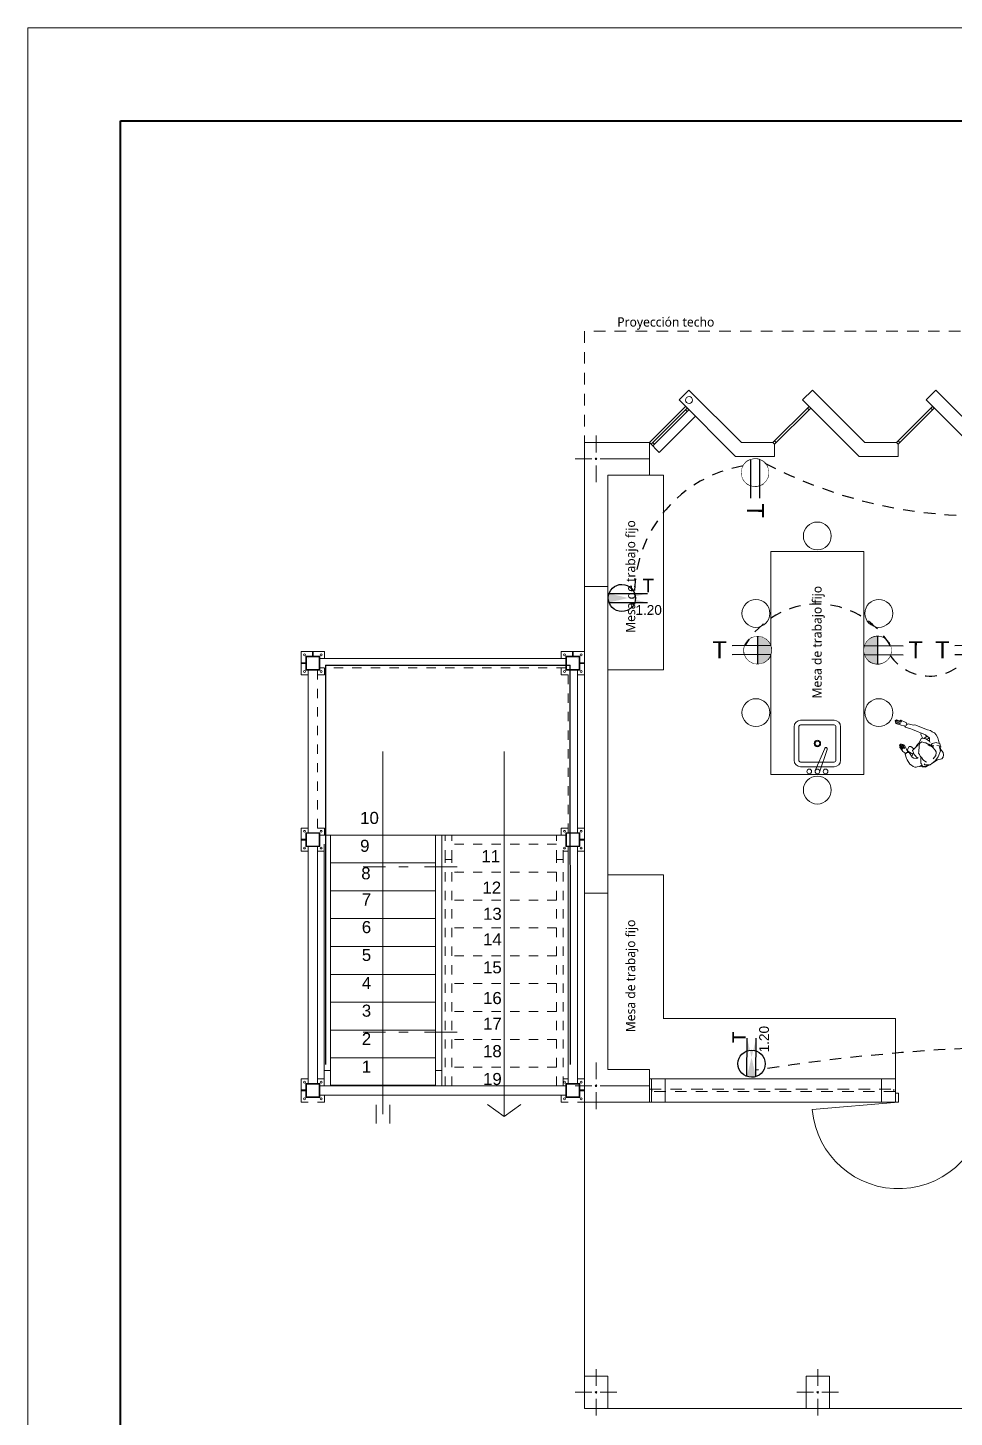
# Model space of a CAD drawing. Header units: metres. Extents: x -17 to 101, y 0 to 79.
# Drawn here: x 50.44 to 60.42, y 58.47 to 73.43 of the extents above; entities that cross this region are included whole.
import ezdxf

# ---------------------------------------------------------------- set-up
doc = ezdxf.new("R2010")
doc.units = ezdxf.units.M
doc.set_wipeout_variables(frame=1)
for name, pattern in [('CONTINUA', [0]), ('DASHED2', [0.375, 0.25, -0.125]), ('Dot & Dashed', [0.670278, 0.352778, -0.176389, 0, -0.141111]), ('HIDDEN2', [0.1875, 0.125, -0.0625])]:
    doc.linetypes.add(name, pattern=pattern)
doc.layers.add('Cotas varias El', color=253, linetype='Continuous', lineweight=13)
doc.layers.add('TOMACORRIENTE', color=5, linetype='HIDDEN2', lineweight=30)
doc.styles.add('Generales', font='trebuc.ttf', dxfattribs={"height": 0.1})
doc.styles.get("Standard").update_dxf_attribs({"font": 'arial.ttf'})
doc.styles.add('style1', font='arial.ttf', dxfattribs={"height": 0.35})

# ---------------------------------------------------------------- blocks, each defined once
blk = doc.blocks.new('IDROBOX')
at = {"layer": 'TOMACORRIENTE'}
blk.add_lwpolyline([(0.139, 0.047), (0.133, 0.061), (0.126, 0.075), (0.118, 0.088), (0.108, 0.099), (0.097, 0.11), (0.085, 0.12), (0.072, 0.128), (0.058, 0.135), (0.044, 0.14), (0.029, 0.144), (0.014, 0.146), (-0.002, 0.147), (-0.017, 0.146), (-0.032, 0.143), (-0.047, 0.139), (-0.061, 0.133), (-0.075, 0.126), (-0.088, 0.118), (-0.099, 0.108), (-0.11, 0.097), (-0.12, 0.085), (-0.128, 0.072), (-0.135, 0.058), (-0.14, 0.044), (-0.144, 0.029), (-0.146, 0.014), (-0.147, -0.002), (-0.146, -0.017), (-0.143, -0.032), (-0.139, -0.047), (-0.133, -0.061), (-0.126, -0.075), (-0.118, -0.088), (-0.108, -0.099), (-0.097, -0.11), (-0.085, -0.12), (-0.072, -0.128), (-0.058, -0.135), (-0.044, -0.14), (-0.029, -0.144), (-0.014, -0.146), (0.002, -0.147), (0.017, -0.146), (0.032, -0.143), (0.047, -0.139), (0.061, -0.133), (0.075, -0.126), (0.088, -0.118), (0.099, -0.108), (0.11, -0.097), (0.12, -0.085), (0.128, -0.072), (0.135, -0.058), (0.14, -0.044), (0.144, -0.029), (0.146, -0.014), (0.147, 0.002), (0.146, 0.017), (0.143, 0.032)], close=True, dxfattribs=at)
at = {"layer": 'TOMACORRIENTE', "color": 5, "linetype": 'CONTINUA', "style": 'style1', "text_generation_flag": 4}
blk.add_text('T', height=0.183, rotation=179.8829, dxfattribs=at).set_placement((0.488, -0.087))
blk.add_wipeout([(0.139, 0.047), (0.133, 0.061), (0.126, 0.075), (0.118, 0.088), (0.108, 0.099), (0.097, 0.11), (0.085, 0.12), (0.072, 0.128), (0.058, 0.135), (0.044, 0.14), (0.029, 0.144), (0.014, 0.146), (-0.002, 0.147), (-0.017, 0.146), (-0.032, 0.143), (-0.047, 0.139), (-0.061, 0.133), (-0.075, 0.126), (-0.088, 0.118), (-0.099, 0.108), (-0.11, 0.097), (-0.12, 0.085), (-0.128, 0.072), (-0.135, 0.058), (-0.14, 0.044), (-0.144, 0.029), (-0.146, 0.014), (-0.147, -0.002), (-0.146, -0.017), (-0.143, -0.032), (-0.139, -0.047), (-0.133, -0.061), (-0.126, -0.075), (-0.118, -0.088), (-0.108, -0.099), (-0.097, -0.11), (-0.085, -0.12), (-0.072, -0.128), (-0.058, -0.135), (-0.044, -0.14), (-0.029, -0.144), (-0.014, -0.146), (0.002, -0.147), (0.017, -0.146), (0.032, -0.143), (0.047, -0.139), (0.061, -0.133), (0.075, -0.126), (0.088, -0.118), (0.099, -0.108), (0.11, -0.097), (0.12, -0.085), (0.128, -0.072), (0.135, -0.058), (0.14, -0.044), (0.144, -0.029), (0.146, -0.014), (0.147, 0.002), (0.146, 0.017), (0.143, 0.032)]).dxf.layer = 'TOMACORRIENTE'
at = {"layer": 'TOMACORRIENTE'}
h = blk.add_hatch(color=256, dxfattribs=at)
h.dxf.hatch_style = 1
edge = h.paths.add_edge_path()
edge.add_line((0, 0.147), (0, -0.147))
h.paths.add_polyline_path([(0, 0.147), (-0.002, 0.147), (-0.017, 0.146), (-0.032, 0.143), (-0.047, 0.139), (-0.061, 0.133), (-0.075, 0.126), (-0.088, 0.118), (-0.099, 0.108), (-0.11, 0.097), (-0.12, 0.085), (-0.128, 0.072), (-0.135, 0.058), (-0.14, 0.044), (-0.144, 0.029), (-0.146, 0.014), (-0.147, -0.002), (-0.146, -0.017), (-0.143, -0.032), (-0.139, -0.047), (-0.133, -0.061), (-0.126, -0.075), (-0.118, -0.088), (-0.108, -0.099), (-0.097, -0.11), (-0.085, -0.12), (-0.072, -0.128), (-0.058, -0.135), (-0.044, -0.14), (-0.029, -0.144), (-0.014, -0.146), (0, -0.147)])
at = {"layer": 'TOMACORRIENTE', "color": 5, "linetype": 'CONTINUA'}
for p, q in [((-0.138, 0.049), (0.275, 0.048)), ((-0.138, -0.048), (0.275, -0.049))]:
    blk.add_line(p, q, dxfattribs=at)
blk.add_lwpolyline([(0, 0.147), (0, -0.147)], dxfattribs=at)
blk = doc.blocks.new('Tomacorriente con puesta a tierra')
at = {"layer": 'TOMACORRIENTE'}
blk.add_lwpolyline([(0.111, 0.038), (0.106, 0.049), (0.101, 0.06), (0.094, 0.07), (0.086, 0.08), (0.077, 0.088), (0.068, 0.096), (0.057, 0.102), (0.046, 0.108), (0.035, 0.112), (0.023, 0.115), (0.011, 0.117), (-0.002, 0.117), (-0.014, 0.116), (-0.026, 0.114), (-0.038, 0.111), (-0.049, 0.106), (-0.06, 0.101), (-0.07, 0.094), (-0.08, 0.086), (-0.088, 0.077), (-0.096, 0.068), (-0.102, 0.057), (-0.108, 0.046), (-0.112, 0.035), (-0.115, 0.023), (-0.117, 0.011), (-0.117, -0.002), (-0.116, -0.014), (-0.114, -0.026), (-0.111, -0.038), (-0.106, -0.049), (-0.101, -0.06), (-0.094, -0.07), (-0.086, -0.08), (-0.077, -0.088), (-0.068, -0.096), (-0.057, -0.102), (-0.046, -0.108), (-0.035, -0.112), (-0.023, -0.115), (-0.011, -0.117), (0.002, -0.117), (0.014, -0.116), (0.026, -0.114), (0.038, -0.111), (0.049, -0.106), (0.06, -0.101), (0.07, -0.094), (0.08, -0.086), (0.088, -0.077), (0.096, -0.068), (0.102, -0.057), (0.108, -0.046), (0.112, -0.035), (0.115, -0.023), (0.117, -0.011), (0.117, 0.002), (0.116, 0.014), (0.114, 0.026)], close=True, dxfattribs=at)
at = {"layer": 'TOMACORRIENTE', "color": 5, "linetype": 'CONTINUA', "style": 'style1', "text_generation_flag": 4}
blk.add_text('T', height=0.147, rotation=180, dxfattribs=at).set_placement((0.391, -0.069))
blk.add_wipeout([(0.111, 0.038), (0.106, 0.049), (0.101, 0.06), (0.094, 0.07), (0.086, 0.08), (0.077, 0.088), (0.068, 0.096), (0.057, 0.102), (0.046, 0.108), (0.035, 0.112), (0.023, 0.115), (0.011, 0.117), (-0.002, 0.117), (-0.014, 0.116), (-0.026, 0.114), (-0.038, 0.111), (-0.049, 0.106), (-0.06, 0.101), (-0.07, 0.094), (-0.08, 0.086), (-0.088, 0.077), (-0.096, 0.068), (-0.102, 0.057), (-0.108, 0.046), (-0.112, 0.035), (-0.115, 0.023), (-0.117, 0.011), (-0.117, -0.002), (-0.116, -0.014), (-0.114, -0.026), (-0.111, -0.038), (-0.106, -0.049), (-0.101, -0.06), (-0.094, -0.07), (-0.086, -0.08), (-0.077, -0.088), (-0.068, -0.096), (-0.057, -0.102), (-0.046, -0.108), (-0.035, -0.112), (-0.023, -0.115), (-0.011, -0.117), (0.002, -0.117), (0.014, -0.116), (0.026, -0.114), (0.038, -0.111), (0.049, -0.106), (0.06, -0.101), (0.07, -0.094), (0.08, -0.086), (0.088, -0.077), (0.096, -0.068), (0.102, -0.057), (0.108, -0.046), (0.112, -0.035), (0.115, -0.023), (0.117, -0.011), (0.117, 0.002), (0.116, 0.014), (0.114, 0.026)]).dxf.layer = 'TOMACORRIENTE'
at = {"layer": 'TOMACORRIENTE', "color": 5, "linetype": 'CONTINUA'}
for p, q in [((-0.111, 0.039), (0.22, 0.039)), ((-0.111, -0.039), (0.22, -0.039))]:
    blk.add_line(p, q, dxfattribs=at)
blk = doc.blocks.new('tomac. 2.2')
at = {"layer": 'TOMACORRIENTE'}
h = blk.add_hatch(color=256, dxfattribs=at)
h.dxf.hatch_style = 1
edge = h.paths.add_edge_path()
edge.add_line((-0.138, 0.049), (0.275, 0.048))
edge.add_line((-0.138, -0.048), (0.275, -0.049))
edge = h.paths.add_edge_path()
edge.add_ellipse((0, 0), major_axis=(0.104, 0.103), ratio=1, start_angle=475.671, end_angle=514.329)
edge.add_line((-0.138, -0.048), (0.138, -0.049))
edge.add_ellipse((0, 0), major_axis=(0.104, 0.103), ratio=1, start_angle=655.671, end_angle=694.329)
edge.add_line((0.138, 0.048), (-0.138, 0.049))
at = {"layer": 'TOMACORRIENTE', "color": 5, "linetype": 'CONTINUA'}
for p, q in [((-0.138, 0.049), (0.275, 0.048)), ((-0.138, -0.048), (0.275, -0.049))]:
    blk.add_line(p, q, dxfattribs=at)
blk.add_ellipse((0, 0), major_axis=(0.104, 0.103), ratio=1, start_param=5.497787, end_param=11.780972, dxfattribs=at)
at = {"layer": 'TOMACORRIENTE'}
blk.add_text('T', height=0.144, dxfattribs=at).set_placement((0.222, 0.063))

msp = doc.modelspace()

# ---------------------------------------------------------------- linework, layer by layer
at = {"layer": 'Cotas varias El', "linetype": 'Continuous'}
for p, q in [((57.134, 68.964), (57.523, 69.353)), ((57.152, 68.946), (57.541, 69.335)), ((57.187, 68.946), (57.541, 69.3)), ((57.541, 69.335), (57.523, 69.318)), ((57.523, 69.318), (57.541, 69.3)), ((57.541, 69.335), (57.558, 69.318)), ((57.541, 69.3), (57.558, 69.318)), ((58.464, 68.964), (58.853, 69.353)), ((58.499, 68.964), (58.853, 69.318)), ((58.853, 69.353), (58.835, 69.335)), ((58.835, 69.335), (58.853, 69.318)), ((58.853, 69.353), (58.871, 69.335)), ((58.853, 69.318), (58.871, 69.335)), ((59.794, 68.964), (60.183, 69.353)), ((59.829, 68.964), (60.183, 69.318)), ((60.183, 69.353), (60.165, 69.335)), ((60.165, 69.335), (60.183, 69.318)), ((60.183, 69.353), (60.201, 69.335)), ((60.183, 69.318), (60.201, 69.335)), ((57.24, 68.858), (57.629, 69.247)), ((56.559, 68.859), (56.559, 69.039)), ((57.134, 68.964), (57.24, 68.858)), ((57.187, 68.946), (57.169, 68.964)), ((58.499, 68.964), (58.482, 68.982)), ((58.482, 68.946), (58.499, 68.964)), ((59.829, 68.964), (59.812, 68.982)), ((59.812, 68.946), (59.829, 68.964)), ((57.169, 68.929), (57.187, 68.946)), ((56.514, 68.789), (56.334, 68.789)), ((56.559, 68.719), (56.559, 68.539)), ((57.134, 68.789), (56.604, 68.789)), ((53.384, 66.594), (53.384, 66.714)), ((53.384, 66.714), (53.504, 66.714)), ((53.384, 66.594), (53.384, 66.585)), ((53.429, 66.594), (53.384, 66.594)), ((53.429, 66.585), (53.384, 66.585)), ((53.384, 66.464), (53.384, 66.585)), ((53.429, 66.594), (53.429, 66.585)), ((53.434, 66.594), (53.429, 66.594)), ((53.434, 66.585), (53.429, 66.585)), ((53.434, 66.664), (53.434, 66.514)), ((53.584, 66.664), (53.434, 66.664)), ((53.44, 66.658), (53.44, 66.52)), ((53.578, 66.658), (53.44, 66.658)), ((53.459, 66.639), (53.459, 66.639)), ((53.459, 66.639), (53.459, 66.639)), ((53.513, 66.714), (53.504, 66.714)), ((53.504, 66.669), (53.504, 66.714)), ((53.513, 66.669), (53.504, 66.669)), ((53.504, 66.664), (53.504, 66.669)), ((53.513, 66.669), (53.513, 66.714)), ((53.513, 66.714), (53.634, 66.714)), ((53.513, 66.664), (53.513, 66.669)), ((53.578, 66.539), (53.578, 66.658)), ((53.584, 66.539), (53.584, 66.664)), ((56.234, 66.639), (53.584, 66.639)), ((53.584, 66.639), (56.234, 66.639)), ((53.634, 66.714), (53.634, 66.639)), ((56.184, 66.639), (56.184, 66.714)), ((56.184, 66.714), (56.304, 66.714)), ((56.384, 66.664), (56.234, 66.664)), ((56.234, 66.664), (56.234, 66.539)), ((56.378, 66.658), (56.24, 66.658)), ((56.24, 66.658), (56.24, 66.539)), ((56.313, 66.714), (56.304, 66.714)), ((56.304, 66.669), (56.304, 66.714)), ((56.313, 66.669), (56.304, 66.669)), ((56.304, 66.664), (56.304, 66.669)), ((56.313, 66.669), (56.313, 66.714)), ((56.313, 66.714), (56.434, 66.714)), ((56.313, 66.664), (56.313, 66.669)), ((56.359, 66.639), (56.359, 66.639)), ((56.359, 66.639), (56.359, 66.639)), ((56.378, 66.52), (56.378, 66.658)), ((56.384, 66.514), (56.384, 66.664)), ((56.384, 66.594), (56.389, 66.594)), ((56.384, 66.585), (56.389, 66.585)), ((56.389, 66.594), (56.389, 66.585)), ((56.389, 66.594), (56.434, 66.594)), ((56.389, 66.585), (56.434, 66.585)), ((56.434, 66.714), (56.434, 66.594)), ((56.434, 66.594), (56.434, 66.585)), ((56.434, 66.585), (56.434, 66.464)), ((53.459, 66.464), (53.384, 66.464)), ((53.434, 66.514), (53.559, 66.514)), ((53.44, 66.52), (53.559, 66.52)), ((53.459, 66.514), (53.459, 64.764)), ((53.559, 66.52), (53.578, 66.52)), ((53.559, 66.514), (53.584, 66.514)), ((53.634, 66.464), (53.559, 66.464)), ((53.578, 66.52), (53.578, 66.539)), ((53.584, 66.514), (53.584, 66.539)), ((53.634, 66.535), (53.634, 66.464)), ((56.184, 66.464), (56.184, 66.535)), ((56.259, 66.464), (56.184, 66.464)), ((56.234, 66.539), (56.234, 66.514)), ((56.234, 66.514), (56.259, 66.514)), ((56.24, 66.539), (56.24, 66.52)), ((56.24, 66.52), (56.259, 66.52)), ((56.259, 66.52), (56.378, 66.52)), ((56.259, 66.514), (56.384, 66.514)), ((56.359, 64.764), (56.359, 66.514)), ((56.434, 66.464), (56.359, 66.464)), ((53.384, 64.694), (53.384, 64.814)), ((53.384, 64.814), (53.459, 64.814)), ((53.559, 64.814), (53.634, 64.814)), ((53.634, 64.814), (53.634, 64.739)), ((56.184, 64.739), (56.184, 64.814)), ((56.184, 64.814), (56.259, 64.814)), ((56.359, 64.814), (56.434, 64.814)), ((56.434, 64.814), (56.434, 64.694)), ((53.384, 64.694), (53.384, 64.685)), ((53.429, 64.694), (53.384, 64.694)), ((53.429, 64.685), (53.384, 64.685)), ((53.384, 64.564), (53.384, 64.685)), ((53.429, 64.694), (53.429, 64.685)), ((53.434, 64.694), (53.429, 64.694)), ((53.434, 64.685), (53.429, 64.685)), ((53.434, 64.764), (53.434, 64.614)), ((53.584, 64.764), (53.434, 64.764)), ((53.578, 64.758), (53.44, 64.758)), ((53.44, 64.758), (53.44, 64.62)), ((53.578, 64.62), (53.578, 64.758)), ((53.584, 64.614), (53.584, 64.764)), ((53.584, 64.739), (56.234, 64.739)), ((56.234, 64.764), (56.234, 64.614)), ((56.384, 64.764), (56.234, 64.764)), ((56.24, 64.758), (56.24, 64.62)), ((56.378, 64.758), (56.24, 64.758)), ((56.378, 64.62), (56.378, 64.758)), ((56.384, 64.614), (56.384, 64.764)), ((56.384, 64.694), (56.389, 64.694)), ((56.384, 64.685), (56.389, 64.685)), ((56.389, 64.694), (56.389, 64.685)), ((56.389, 64.694), (56.434, 64.694)), ((56.389, 64.685), (56.434, 64.685)), ((56.434, 64.694), (56.434, 64.685)), ((56.434, 64.685), (56.434, 64.564)), ((53.459, 64.564), (53.384, 64.564)), ((53.434, 64.614), (53.559, 64.614)), ((53.44, 64.62), (53.559, 64.62)), ((53.459, 64.614), (53.459, 62.064)), ((53.559, 64.62), (53.578, 64.62)), ((53.559, 64.614), (53.584, 64.614)), ((53.559, 64.614), (53.559, 62.064)), ((53.629, 64.564), (53.559, 64.564)), ((56.259, 64.564), (56.204, 64.564)), ((56.234, 64.614), (56.359, 64.614)), ((56.24, 64.62), (56.359, 64.62)), ((56.259, 62.064), (56.259, 64.614)), ((56.359, 64.62), (56.378, 64.62)), ((56.359, 64.614), (56.384, 64.614)), ((56.359, 62.064), (56.359, 64.614)), ((56.434, 64.564), (56.359, 64.564)), ((56.559, 62.109), (56.559, 62.289)), ((53.384, 61.994), (53.384, 62.114)), ((53.384, 62.114), (53.459, 62.114)), ((53.559, 62.114), (53.629, 62.114)), ((56.204, 62.114), (56.259, 62.114)), ((56.359, 62.114), (56.434, 62.114)), ((56.434, 62.114), (56.434, 61.994)), ((57.134, 62.114), (59.784, 62.114)), ((59.784, 62.114), (59.784, 61.864)), ((53.384, 61.994), (53.384, 61.985)), ((53.429, 61.994), (53.384, 61.994)), ((53.429, 61.985), (53.384, 61.985)), ((53.384, 61.864), (53.384, 61.985)), ((53.429, 61.994), (53.429, 61.985)), ((53.434, 61.994), (53.429, 61.994)), ((53.434, 61.985), (53.429, 61.985)), ((53.584, 62.064), (53.434, 62.064)), ((53.434, 62.064), (53.434, 61.914)), ((53.44, 62.058), (53.44, 61.92)), ((53.578, 62.058), (53.44, 62.058)), ((53.578, 61.92), (53.578, 62.058)), ((53.584, 61.914), (53.584, 62.064)), ((53.584, 62.039), (56.234, 62.039)), ((53.584, 61.939), (56.234, 61.939)), ((53.634, 61.939), (53.634, 61.864)), ((53.699, 62.04), (54.829, 62.04)), ((56.184, 61.864), (56.184, 61.939)), ((56.234, 62.064), (56.234, 61.914)), ((56.384, 62.064), (56.234, 62.064)), ((56.24, 62.058), (56.24, 61.92)), ((56.378, 62.058), (56.24, 62.058)), ((56.514, 62.039), (56.334, 62.039)), ((56.378, 61.92), (56.378, 62.058)), ((56.384, 61.914), (56.384, 62.064)), ((56.384, 61.994), (56.389, 61.994)), ((56.384, 61.985), (56.389, 61.985)), ((56.389, 61.994), (56.389, 61.985)), ((56.389, 61.994), (56.434, 61.994)), ((56.389, 61.985), (56.434, 61.985)), ((56.434, 61.994), (56.434, 61.985)), ((56.434, 61.985), (56.434, 61.864)), ((56.559, 61.969), (56.559, 61.789)), ((57.134, 62.039), (56.604, 62.039)), ((53.459, 61.864), (53.384, 61.864)), ((53.434, 61.914), (53.559, 61.914)), ((53.44, 61.92), (53.559, 61.92)), ((53.559, 61.92), (53.578, 61.92)), ((53.559, 61.914), (53.584, 61.914)), ((53.634, 61.864), (53.559, 61.864)), ((56.259, 61.864), (56.184, 61.864)), ((56.234, 61.914), (56.359, 61.914)), ((56.24, 61.92), (56.359, 61.92)), ((56.359, 61.92), (56.378, 61.92)), ((56.359, 61.914), (56.384, 61.914)), ((56.434, 61.864), (56.359, 61.864)), ((59.784, 61.864), (57.134, 61.864)), ((59.817, 61.864), (58.887, 61.783)), ((56.559, 58.809), (56.559, 58.989)), ((58.946, 58.809), (58.946, 58.989)), ((56.514, 58.739), (56.334, 58.739)), ((56.559, 58.489), (56.559, 58.669)), ((56.604, 58.739), (56.784, 58.739)), ((58.901, 58.739), (58.721, 58.739)), ((58.946, 58.489), (58.946, 58.669)), ((58.991, 58.739), (59.171, 58.739))]:
    msp.add_line(p, q, dxfattribs=at)
at = {"layer": 'Cotas varias El', "ltscale": 0.05}
for p, q in [((58.464, 68.964), (58.482, 68.946)), ((58.464, 68.964), (58.482, 68.946)), ((59.794, 68.964), (59.812, 68.946)), ((59.794, 68.964), (59.812, 68.946)), ((58.062, 68.814), (58.482, 68.814)), ((58.482, 68.946), (58.482, 68.814)), ((59.812, 68.946), (59.812, 68.814))]:
    msp.add_line(p, q, dxfattribs=at)
at = {"layer": 'Cotas varias El'}
for p, q in [((57.284, 68.614), (57.284, 66.519)), ((56.684, 66.519), (57.284, 66.519)), ((58.762, 65.974), (59.122, 65.974)), ((59.782, 65.972), (59.78, 65.968)), ((59.804, 65.967), (59.782, 65.972)), ((59.794, 65.979), (59.792, 65.975)), ((59.792, 65.975), (59.792, 65.972)), ((59.792, 65.972), (59.845, 65.954)), ((59.842, 65.966), (59.794, 65.979)), ((59.837, 65.974), (59.837, 65.97)), ((59.844, 65.974), (59.837, 65.974)), ((59.87, 65.961), (59.844, 65.974)), ((58.692, 65.904), (58.692, 65.544)), ((58.742, 65.904), (58.742, 65.544)), ((58.762, 65.924), (59.122, 65.924)), ((59.142, 65.904), (59.142, 65.544)), ((59.192, 65.904), (59.192, 65.544)), ((59.78, 65.968), (59.779, 65.964)), ((59.779, 65.964), (59.838, 65.944)), ((59.786, 65.961), (59.783, 65.957)), ((59.783, 65.957), (59.783, 65.952)), ((59.783, 65.952), (59.832, 65.936)), ((59.796, 65.958), (59.786, 65.961)), ((59.788, 65.947), (59.787, 65.943)), ((59.787, 65.943), (59.787, 65.938)), ((59.787, 65.938), (59.843, 65.922)), ((59.808, 65.944), (59.788, 65.947)), ((59.837, 65.97), (59.85, 65.96)), ((59.843, 65.922), (59.875, 65.913)), ((59.897, 65.949), (59.87, 65.961)), ((59.875, 65.913), (59.886, 65.909)), ((59.886, 65.909), (59.891, 65.908)), ((59.898, 65.921), (59.887, 65.901)), ((59.887, 65.901), (59.949, 65.883)), ((59.901, 65.937), (59.897, 65.949)), ((59.91, 65.934), (59.898, 65.921)), ((59.909, 65.933), (59.901, 65.937)), ((59.919, 65.935), (59.91, 65.934)), ((59.976, 65.923), (59.919, 65.935)), ((59.949, 65.883), (59.965, 65.874)), ((59.965, 65.874), (60.108, 65.818)), ((59.993, 65.924), (59.976, 65.923)), ((60.127, 65.873), (59.993, 65.924)), ((60.061, 65.838), (60.058, 65.822)), ((60.061, 65.836), (60.058, 65.822)), ((60.058, 65.822), (60.077, 65.779)), ((60.16, 65.863), (60.127, 65.873)), ((60.16, 65.863), (60.18, 65.85)), ((60.202, 65.838), (60.18, 65.85)), ((60.223, 65.817), (60.202, 65.838)), ((59.021, 65.672), (58.919, 65.434)), ((59.83, 65.712), (59.828, 65.708)), ((59.828, 65.708), (59.843, 65.679)), ((59.835, 65.713), (59.83, 65.712)), ((59.833, 65.689), (59.831, 65.684)), ((59.831, 65.684), (59.831, 65.68)), ((59.831, 65.68), (59.848, 65.658)), ((59.847, 65.676), (59.833, 65.689)), ((59.861, 65.668), (59.835, 65.713)), ((59.84, 65.718), (59.838, 65.714)), ((59.838, 65.714), (59.848, 65.692)), ((59.845, 65.719), (59.84, 65.718)), ((59.874, 65.67), (59.845, 65.719)), ((59.859, 65.661), (59.847, 65.676)), ((59.855, 65.714), (59.853, 65.709)), ((59.853, 65.709), (59.86, 65.694)), ((59.86, 65.714), (59.855, 65.714)), ((59.885, 65.671), (59.86, 65.714)), ((59.872, 65.709), (59.87, 65.705)), ((59.87, 65.705), (59.877, 65.685)), ((59.879, 65.707), (59.872, 65.709)), ((59.901, 65.664), (59.879, 65.707)), ((59.93, 65.691), (59.914, 65.659)), ((59.93, 65.691), (59.914, 65.659)), ((59.947, 65.692), (59.93, 65.691)), ((59.947, 65.692), (59.93, 65.691)), ((59.982, 65.666), (59.947, 65.692)), ((59.982, 65.666), (59.947, 65.692)), ((60.024, 65.708), (59.965, 65.65)), ((60.019, 65.712), (60.007, 65.691)), ((60.034, 65.728), (60.019, 65.712)), ((60.063, 65.781), (60.024, 65.708)), ((60.038, 65.694), (60.033, 65.635)), ((60.042, 65.726), (60.038, 65.694)), ((60.066, 65.741), (60.042, 65.726)), ((60.109, 65.775), (60.063, 65.781)), ((60.098, 65.733), (60.066, 65.741)), ((60.124, 65.804), (60.087, 65.778)), ((60.109, 65.731), (60.098, 65.733)), ((60.119, 65.8), (60.106, 65.819)), ((60.108, 65.818), (60.132, 65.797)), ((60.151, 65.748), (60.109, 65.775)), ((60.127, 65.721), (60.109, 65.731)), ((60.134, 65.778), (60.12, 65.77)), ((60.134, 65.778), (60.12, 65.77)), ((60.14, 65.716), (60.127, 65.721)), ((60.134, 65.716), (60.127, 65.721)), ((60.132, 65.797), (60.151, 65.785)), ((60.132, 65.797), (60.132, 65.797)), ((60.132, 65.797), (60.132, 65.797)), ((60.142, 65.78), (60.134, 65.778)), ((60.135, 65.711), (60.134, 65.716)), ((60.153, 65.698), (60.135, 65.711)), ((60.147, 65.718), (60.14, 65.716)), ((60.158, 65.705), (60.14, 65.716)), ((60.142, 65.78), (60.144, 65.789)), ((60.151, 65.774), (60.142, 65.78)), ((60.168, 65.707), (60.147, 65.718)), ((60.151, 65.785), (60.151, 65.748)), ((60.151, 65.748), (60.156, 65.736)), ((60.189, 65.702), (60.152, 65.709)), ((60.166, 65.694), (60.153, 65.698)), ((60.194, 65.687), (60.158, 65.705)), ((60.185, 65.683), (60.166, 65.694)), ((60.18, 65.724), (60.168, 65.707)), ((60.22, 65.735), (60.18, 65.724)), ((60.209, 65.654), (60.185, 65.683)), ((60.198, 65.7), (60.189, 65.702)), ((60.228, 65.733), (60.22, 65.735)), ((60.238, 65.786), (60.223, 65.817)), ((60.254, 65.699), (60.227, 65.703)), ((60.261, 65.724), (60.228, 65.733)), ((60.243, 65.771), (60.238, 65.786)), ((60.245, 65.756), (60.243, 65.771)), ((60.255, 65.732), (60.245, 65.756)), ((60.267, 65.646), (60.254, 65.699)), ((60.257, 65.724), (60.255, 65.732)), ((60.269, 65.693), (60.261, 65.724)), ((60.266, 65.65), (60.271, 65.691)), ((60.271, 65.691), (60.269, 65.693)), ((54.264, 61.732), (54.264, 65.639)), ((55.569, 65.639), (55.569, 61.708)), ((58.762, 65.524), (59.122, 65.524)), ((59.048, 65.661), (58.966, 65.416)), ((59.848, 65.658), (59.864, 65.637)), ((59.864, 65.637), (59.883, 65.624)), ((59.883, 65.624), (59.893, 65.613)), ((59.906, 65.628), (59.889, 65.609)), ((59.889, 65.609), (59.901, 65.564)), ((59.913, 65.639), (59.901, 65.664)), ((59.901, 65.564), (59.908, 65.549)), ((59.93, 65.629), (59.906, 65.628)), ((59.908, 65.549), (59.936, 65.503)), ((59.915, 65.636), (59.913, 65.639)), ((59.914, 65.659), (59.916, 65.642)), ((59.914, 65.659), (59.916, 65.642)), ((59.918, 65.629), (59.915, 65.636)), ((59.916, 65.642), (59.969, 65.608)), ((59.916, 65.642), (59.969, 65.608)), ((59.963, 65.579), (59.93, 65.629)), ((59.976, 65.626), (59.96, 65.584)), ((59.98, 65.567), (59.963, 65.579)), ((59.965, 65.65), (59.984, 65.607)), ((59.976, 65.626), (59.969, 65.608)), ((60.014, 65.563), (59.98, 65.567)), ((59.984, 65.607), (60.02, 65.568)), ((60.029, 65.574), (60.014, 65.563)), ((60.033, 65.635), (60.03, 65.621)), ((60.03, 65.621), (60.042, 65.607)), ((60.046, 65.598), (60.042, 65.607)), ((60.05, 65.587), (60.046, 65.598)), ((60.066, 65.57), (60.05, 65.587)), ((60.058, 65.56), (60.055, 65.582)), ((60.058, 65.56), (60.055, 65.553)), ((60.057, 65.514), (60.055, 65.553)), ((60.066, 65.57), (60.076, 65.551)), ((60.076, 65.551), (60.087, 65.543)), ((60.087, 65.543), (60.119, 65.525)), ((60.155, 65.496), (60.21, 65.536)), ((60.172, 65.504), (60.236, 65.547)), ((60.208, 65.535), (60.172, 65.504)), ((60.188, 65.558), (60.217, 65.596)), ((60.221, 65.636), (60.209, 65.654)), ((60.21, 65.536), (60.244, 65.582)), ((60.217, 65.596), (60.221, 65.629)), ((60.221, 65.629), (60.221, 65.636)), ((60.236, 65.547), (60.283, 65.561)), ((60.244, 65.582), (60.267, 65.646)), ((60.267, 65.662), (60.297, 65.629)), ((60.283, 65.561), (60.296, 65.576)), ((60.296, 65.576), (60.302, 65.601)), ((60.302, 65.601), (60.297, 65.629)), ((58.542, 65.391), (59.342, 65.391)), ((58.762, 65.474), (59.122, 65.474)), ((59.955, 65.491), (59.936, 65.503)), ((59.974, 65.476), (59.956, 65.49)), ((59.974, 65.476), (59.992, 65.471)), ((59.992, 65.471), (60.007, 65.471)), ((60.007, 65.471), (60.018, 65.474)), ((60.018, 65.474), (60.046, 65.476)), ((60.046, 65.476), (60.07, 65.493)), ((60.046, 65.476), (60.068, 65.48)), ((60.057, 65.514), (60.061, 65.508)), ((60.061, 65.508), (60.079, 65.478)), ((60.068, 65.48), (60.075, 65.474)), ((60.075, 65.474), (60.106, 65.469)), ((60.11, 65.48), (60.079, 65.478)), ((60.091, 65.505), (60.1, 65.493)), ((60.1, 65.493), (60.155, 65.496)), ((60.172, 65.504), (60.106, 65.469)), ((60.143, 65.495), (60.11, 65.48)), ((56.684, 64.309), (57.284, 64.309)), ((57.284, 64.309), (57.284, 62.764)), ((57.134, 61.864), (57.134, 62.114)), ((54.189, 61.835), (54.189, 61.634)), ((54.339, 61.835), (54.339, 61.634)), ((55.569, 61.708), (55.388, 61.836)), ((55.569, 61.708), (55.75, 61.836)), ((85.234, 58.564), (56.684, 58.564))]:
    msp.add_line(p, q, dxfattribs=at)
at = {"layer": 'Cotas varias El', "lineweight": -3}
for p, q in [((53.646, 66.568), (56.279, 66.568)), ((56.277, 66.568), (56.279, 62.269)), ((53.646, 66.568), (53.646, 62.269))]:
    msp.add_line(p, q, dxfattribs=at)
at = {"layer": 'Cotas varias El', "linetype": 'DASHED2', "lineweight": 9, "ltscale": 0.4}
for p, q in [((53.559, 66.514), (53.559, 64.764)), ((56.234, 66.539), (53.584, 66.539)), ((56.259, 64.764), (56.259, 66.514)), ((54.934, 64.476), (54.934, 64.739)), ((55.004, 64.476), (55.004, 64.739)), ((56.134, 64.639), (55.004, 64.639)), ((56.134, 64.476), (56.134, 64.739)), ((56.204, 64.476), (56.204, 64.639)), ((54.934, 62.039), (54.934, 64.476)), ((54.934, 64.476), (55.004, 64.476)), ((55.004, 62.039), (55.004, 64.476)), ((56.134, 64.476), (56.204, 64.476)), ((56.134, 62.039), (56.134, 64.476)), ((56.204, 62.039), (56.204, 64.476)), ((56.134, 64.339), (55.004, 64.339)), ((56.134, 64.039), (55.004, 64.039)), ((56.134, 63.739), (55.004, 63.739)), ((56.134, 63.439), (55.004, 63.439)), ((56.134, 63.139), (55.004, 63.139)), ((56.134, 62.839), (55.004, 62.839)), ((56.134, 62.539), (55.004, 62.539)), ((56.134, 62.239), (55.004, 62.239))]:
    msp.add_line(p, q, dxfattribs=at)
at = {"layer": 'Cotas varias El', "linetype": 'Continuous', "lineweight": 15}
for p, q in [((53.629, 64.639), (53.629, 62.202)), ((53.699, 64.739), (53.699, 62.202)), ((54.829, 64.739), (54.829, 62.202)), ((54.899, 64.739), (54.899, 62.202)), ((53.699, 64.439), (54.829, 64.439)), ((53.699, 64.139), (54.829, 64.139)), ((53.699, 63.839), (54.829, 63.839)), ((53.699, 63.539), (54.829, 63.539)), ((53.699, 63.239), (54.829, 63.239)), ((53.699, 62.939), (54.829, 62.939)), ((53.699, 62.639), (54.829, 62.639)), ((53.699, 62.34), (54.829, 62.34)), ((53.699, 62.202), (53.629, 62.202)), ((53.629, 62.202), (53.629, 62.039)), ((53.699, 62.202), (53.699, 62.039)), ((54.899, 62.202), (54.829, 62.202)), ((54.829, 62.202), (54.829, 62.039)), ((54.899, 62.202), (54.899, 62.039)), ((53.699, 62.045), (54.829, 62.045)), ((53.699, 62.044), (54.829, 62.044))]:
    msp.add_line(p, q, dxfattribs=at)
at = {"layer": 'Cotas varias El', "linetype": 'Dot & Dashed', "lineweight": 13}
for p, q in [((55.063, 64.398), (54.051, 64.398)), ((55.063, 62.616), (54.051, 62.616))]:
    msp.add_line(p, q, dxfattribs=at)
at = {"layer": 'Cotas varias El', "linetype": 'Continuous', "lineweight": 13}
msp.add_line((55.066, 64.348), (55.066, 64.348), dxfattribs=at)
at = {"layer": 'Cotas varias El', "linetype": 'DASHED2', "ltscale": 0.5}
for p, q in [((57.134, 62.002), (59.784, 62.002)), ((59.784, 61.977), (57.134, 61.977))]:
    msp.add_line(p, q, dxfattribs=at)
at = {"layer": 'Cotas varias El', "linetype": 'DASHED2'}
for p, q in [((57.134, 62.002), (57.159, 62.002)), ((57.159, 62.002), (57.159, 61.977)), ((59.765, 62.002), (59.765, 61.977))]:
    msp.add_line(p, q, dxfattribs=at)
at = {"layer": 'Cotas varias El', "linetype": 'ByBlock'}
for p, q in [((59.817, 61.96), (59.784, 61.96)), ((59.784, 61.96), (59.784, 61.864)), ((59.784, 61.864), (59.784, 61.96)), ((59.817, 61.864), (59.817, 61.96)), ((59.784, 61.864), (59.817, 61.864))]:
    msp.add_line(p, q, dxfattribs=at)
at = {"layer": 'Cotas varias El'}
for points in [[(50.439, 73.43), (100.539, 73.43), (100.539, 37.93), (50.439, 37.93), (50.439, 73.43)], [(57.134, 68.614), (57.284, 68.614)], [(56.434, 64.114), (56.434, 61.864), (57.134, 61.864)], [(56.684, 64.114), (56.684, 62.214), (57.134, 62.214)], [(59.784, 62.114), (59.784, 62.764), (57.281, 62.764)], [(56.434, 61.864), (56.434, 58.914)]]:
    msp.add_lwpolyline(points, dxfattribs=at)
at = {"layer": 'Cotas varias El', "lineweight": 40}
msp.add_lwpolyline([(51.439, 72.43), (99.539, 72.43), (99.539, 38.93), (51.439, 38.93)], close=True, dxfattribs=at)
at = {"layer": 'Cotas varias El', "linetype": 'HIDDEN2'}
msp.add_lwpolyline([(85.234, 68.964), (85.234, 70.164), (56.434, 70.164), (56.434, 68.964)], dxfattribs=at)
at = {"layer": 'Cotas varias El', "ltscale": 0.05}
for points in [[(57.558, 69.53), (57.452, 69.424)], [(57.452, 69.424), (58.062, 68.814)], [(58.124, 68.964), (57.558, 69.53)], [(58.888, 69.53), (58.782, 69.424)], [(58.782, 69.424), (59.392, 68.814)], [(59.454, 68.964), (58.888, 69.53)], [(60.218, 69.53), (60.112, 69.424)], [(60.112, 69.424), (60.784, 68.752)], [(60.784, 68.964), (60.218, 69.53)], [(58.464, 68.964), (58.124, 68.964)], [(59.454, 68.964), (59.794, 68.964)], [(59.392, 68.814), (59.812, 68.814)]]:
    msp.add_lwpolyline(points, dxfattribs=at)
at = {"layer": 'Cotas varias El', "linetype": 'Continuous'}
for points in [[(56.434, 68.964), (56.434, 67.414), (56.684, 67.414), (56.684, 68.614), (57.134, 68.614), (57.134, 68.964)], [(56.434, 61.864), (56.434, 64.114), (56.684, 64.114), (56.684, 62.214), (57.134, 62.214), (57.134, 61.864)], [(56.684, 58.564), (56.434, 58.564), (56.434, 58.914), (56.684, 58.914)], [(59.071, 58.564), (58.821, 58.564), (58.821, 58.914), (59.071, 58.914)]]:
    msp.add_lwpolyline(points, close=True, dxfattribs=at)
at = {"layer": 'Cotas varias El'}
for points in [[(58.442, 67.791), (59.442, 67.791), (59.442, 65.391), (58.442, 65.391)], [(57.154, 62.114), (57.154, 61.864), (57.304, 61.864), (57.304, 62.114)], [(59.634, 61.864), (59.784, 61.864), (59.784, 62.114), (59.634, 62.114)], [(56.684, 58.914), (56.434, 58.914), (56.434, 58.564), (56.684, 58.564)], [(59.071, 58.914), (58.821, 58.914), (58.821, 58.564), (59.071, 58.564)]]:
    msp.add_lwpolyline(points, close=True, dxfattribs=at)
at = {"layer": 'Cotas varias El', "ltscale": 0.05}
msp.add_lwpolyline([(56.434, 67.414), (56.434, 64.114), (56.684, 64.114), (56.684, 67.414)], close=True, dxfattribs=at)
at = {"layer": 'Cotas varias El', "linetype": 'Continuous'}
msp.add_lwpolyline([(59.784, 61.864), (59.784, 62.114)], dxfattribs=at)
at = {"layer": 'Cotas varias El'}
for centre, radius in [((57.56, 69.422), 0.0375), ((58.941, 67.959), 0.15), ((58.28, 67.125), 0.15), ((58.28, 67.125), 0.15), ((59.604, 67.125), 0.15), ((59.604, 67.125), 0.15), ((58.28, 66.057), 0.15), ((58.28, 66.057), 0.15), ((59.604, 66.057), 0.15), ((59.604, 66.057), 0.15), ((58.942, 65.724), 0.035), ((58.942, 65.724), 0.025), ((58.941, 65.223), 0.15), ((58.941, 65.223), 0.15), ((58.855, 65.424), 0.025), ((58.942, 65.424), 0.025), ((59.03, 65.424), 0.025)]:
    msp.add_circle(centre, radius, dxfattribs=at)
at = {"layer": 'Cotas varias El', "linetype": 'Continuous'}
for centre, radius in [((56.559, 68.789), 0.00871), ((53.419, 66.679), 0.00992), ((53.599, 66.679), 0.00992), ((56.219, 66.679), 0.00992), ((56.399, 66.679), 0.00992), ((53.419, 66.499), 0.00992), ((53.599, 66.499), 0.00992), ((56.219, 66.499), 0.00992), ((56.399, 66.499), 0.00992), ((53.419, 64.779), 0.00992), ((53.599, 64.779), 0.00992), ((56.219, 64.779), 0.00992), ((56.399, 64.779), 0.00992), ((53.419, 64.599), 0.00992), ((53.599, 64.599), 0.00992), ((56.219, 64.599), 0.00992), ((56.399, 64.599), 0.00992), ((53.419, 62.079), 0.00992), ((53.599, 62.079), 0.00992), ((56.219, 62.079), 0.00992), ((56.399, 62.079), 0.00992), ((56.559, 62.039), 0.00871), ((53.419, 61.899), 0.00992), ((53.599, 61.899), 0.00992), ((56.219, 61.899), 0.00992), ((56.399, 61.899), 0.00992), ((56.559, 58.739), 0.00871), ((58.946, 58.739), 0.00871)]:
    msp.add_circle(centre, radius, dxfattribs=at)
at = {"layer": 'Cotas varias El'}
for centre, radius, start, end in [((58.762, 65.904), 0.07, 90, 180), ((59.122, 65.904), 0.07, 360, 90), ((58.762, 65.904), 0.02, 90, 180), ((59.122, 65.904), 0.02, 360, 90), ((59.034, 65.666), 0.0147, 341.3579, 156.779), ((58.762, 65.544), 0.07, 180, 270), ((58.762, 65.544), 0.02, 180, 270), ((59.122, 65.544), 0.07, 270, 360), ((59.122, 65.544), 0.02, 270, 360), ((59.122, 65.544), 0.02, 270, 360), ((59.122, 65.544), 0.02, 270, 360)]:
    msp.add_arc(centre, radius, start, end, dxfattribs=at)
at = {"layer": 'Cotas varias El', "linetype": 'ByBlock'}
msp.add_arc((59.817, 61.864), 0.933, 185, 360, dxfattribs=at)
at = {"layer": 'Cotas varias El', "linetype": 'Continuous'}
for p in [(56.559, 68.789), (56.559, 62.039), (56.559, 58.739), (58.946, 58.739)]:
    msp.add_point(p, dxfattribs=at)
at = {"layer": 'TOMACORRIENTE', "lineweight": 25}
msp.add_arc((61.601, 41.28), 21.189, 81.9074, 99.0308, dxfattribs=at)

# ---------------------------------------------------------------- block references
for p, rotation in [((56.837, 67.291), 359.8791662159526), ((58.233, 62.277), 89.8791662159526)]:
    msp.add_blockref('tomac. 2.2', p, dxfattribs=dict(at, rotation=rotation))

# ---------------------------------------------------------------- texts
at = {"layer": 'Cotas varias El', "insert": (56.787, 70.313), "char_height": 0.115, "attachment_point": 1, "style": 'Generales'}
msp.add_mtext('{\\H0.86957x;Proyección techo} ', dxfattribs=at)
at = {"layer": 'Cotas varias El', "char_height": 0.1, "attachment_point": 3, "rotation": 90, "style": 'Generales'}
for insert in [(56.88, 68.128), (58.888, 67.421), (56.88, 63.828)]:
    msp.add_mtext_dynamic_manual_height_columns('Mesa de trabajo fijo', width=1.60938, gutter_width=1, heights=[0], dxfattribs=dict(at, insert=insert))
at = {"layer": 'Cotas varias El', "char_height": 0.13, "width": 0.02301, "attachment_point": 1, "style": 'Generales'}
for s, insert in [('\\A1;{\\fArial|b0|i0|c0|p34;10}', (54.018, 64.988)), ('\\A1;{\\fArial|b0|i0|c0|p34;9}', (54.018, 64.688)), ('\\A1;{\\fArial|b0|i0|c0|p34;11}', (55.323, 64.576)), ('\\A1;{\\fArial|b0|i0|c0|p34;8}', (54.03, 64.392)), ('\\A1;{\\fArial|b0|i0|c0|p34;12}', (55.335, 64.238)), ('\\A1;{\\fArial|b0|i0|c0|p34;7}', (54.036, 64.11)), ('\\A1;{\\fArial|b0|i0|c0|p34;13}', (55.341, 63.956)), ('\\A1;{\\fArial|b0|i0|c0|p34;6}', (54.036, 63.813)), ('\\A1;{\\fArial|b0|i0|c0|p34;14}', (55.341, 63.68)), ('\\A1;{\\fArial|b0|i0|c0|p34;5}', (54.036, 63.513)), ('\\A1;{\\fArial|b0|i0|c0|p34;15}', (55.341, 63.38)), ('\\A1;{\\fArial|b0|i0|c0|p34;4}', (54.036, 63.21)), ('\\A1;{\\fArial|b0|i0|c0|p34;16}', (55.341, 63.049)), ('\\A1;{\\fArial|b0|i0|c0|p34;3}', (54.036, 62.913)), ('\\A1;{\\fArial|b0|i0|c0|p34;17}', (55.341, 62.772)), ('\\A1;{\\fArial|b0|i0|c0|p34;2}', (54.036, 62.61)), ('\\A1;{\\fArial|b0|i0|c0|p34;18}', (55.341, 62.477)), ('\\A1;{\\fArial|b0|i0|c0|p34;1}', (54.036, 62.31)), ('\\A1;{\\fArial|b0|i0|c0|p34;19}', (55.341, 62.177))]:
    msp.add_mtext(s, dxfattribs=dict(at, insert=insert))
at = {"layer": 'TOMACORRIENTE', "lineweight": 25}
for rotation, p in [(0.2113, (56.983, 67.109)), (90.2113, (58.421, 62.399))]:
    msp.add_text('1.20', height=0.1047, rotation=rotation, dxfattribs=at).set_placement(p)

# ---------------------------------------------------------------- next in the draw order: block references
at = {"layer": 'TOMACORRIENTE', "lineweight": 25, "xscale": 1.25, "yscale": 1.25, "zscale": 1.25, "rotation": 269.882853743262}
msp.add_blockref('Tomacorriente con puesta a tierra', (58.271, 68.641), dxfattribs=at)
at = {"layer": 'TOMACORRIENTE', "lineweight": 25, "xscale": -1}
for p in [(58.299, 66.729), (60.699, 66.729)]:
    msp.add_blockref('IDROBOX', p, dxfattribs=at)
at = {"layer": 'TOMACORRIENTE', "lineweight": 25}
msp.add_blockref('IDROBOX', (59.591, 66.729), dxfattribs=at)

# ---------------------------------------------------------------- next in the draw order: linework, layer by layer
for centre, radius, start, end in [((58.375, 67.329), 1.403, 99.5517, 179.2607), ((60.676, 73.14), 4.963, 242.4165, 296.8833), ((58.945, 66.313), 0.912, 31.0141, 148.9859), ((60.149, 66.966), 0.516, 214.8643, 324.2)]:
    msp.add_arc(centre, radius, start, end, dxfattribs=at)

doc.saveas('drawing.dxf')
